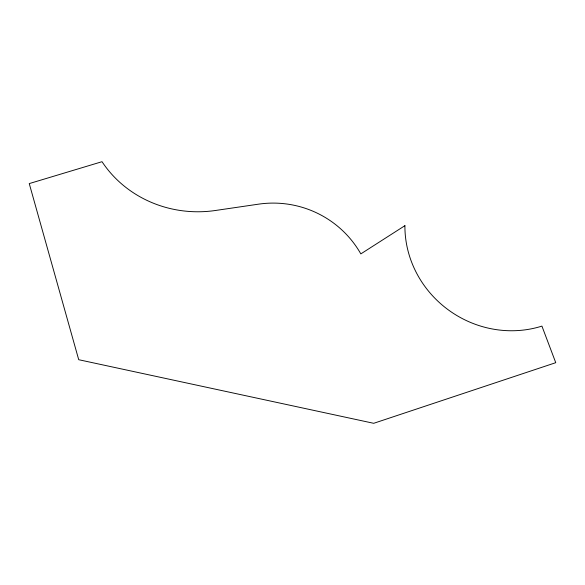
<?xml version="1.0" encoding="UTF-8"?>
<svg xmlns="http://www.w3.org/2000/svg" width="585" height="585" viewBox="0 0 585 585"><rect width="100%" height="100%" fill="white"/><g stroke="black" fill="none" stroke-linecap="round" stroke-linejoin="round"><path stroke-width="0.88" d="M404.908 225.671L360.828 253.89A100.525 99.538 -1.3 0 0 258.468 204.172L215.426 210.49A114.346 108.049 -5.6 0 1 102.024 161.694L29.25 183.588L78.719 359.709L373.698 423.306L555.75 362.685L541.922 326.108A103.143 97.593 34 0 1 404.908 225.671"/></g></svg>
